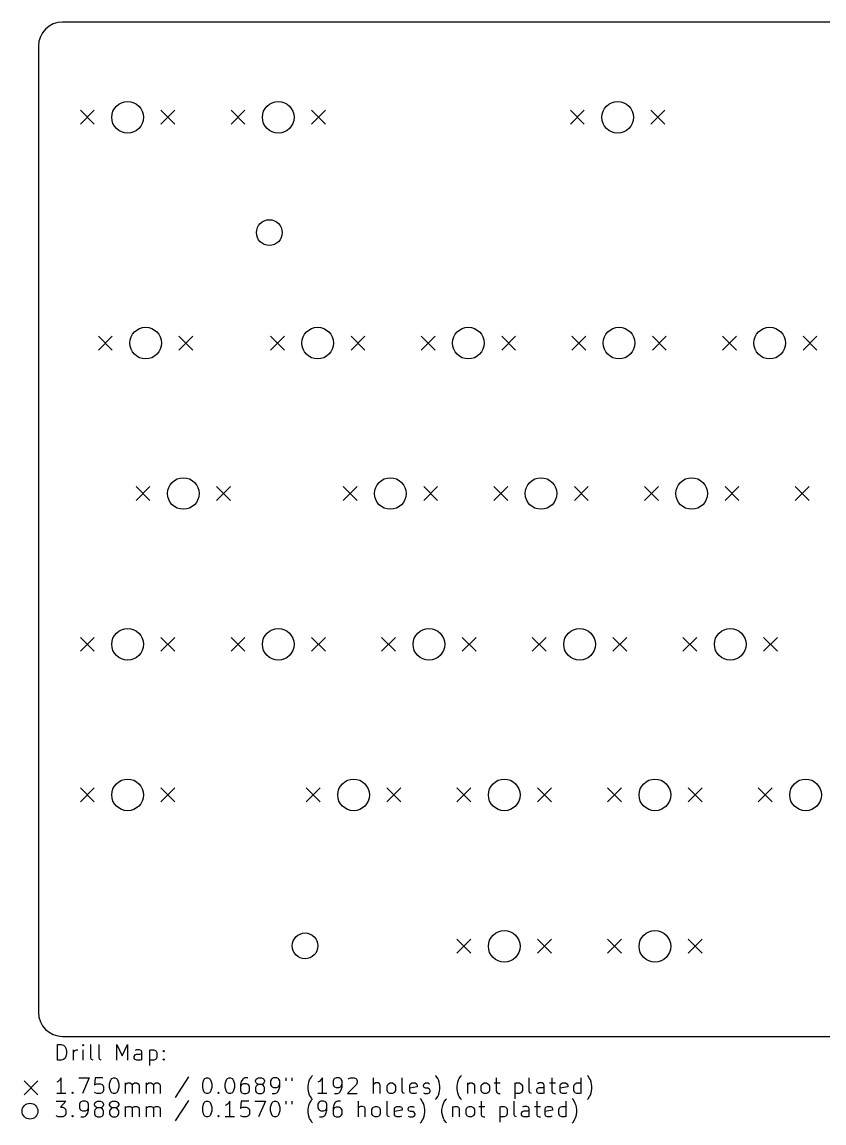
# Model space of a CAD drawing. Extents: x -0.1 to 15.9, y -5.5 to 0.
# Drawn here: x -0.08 to 3.9, y -5.47 to 0 of the extents above; entities that cross this region are included whole.
import ezdxf

# ---------------------------------------------------------------- set-up
doc = ezdxf.new("R2010")
doc.units = 0
doc.header["$MEASUREMENT"] = 0
doc.layers.add('BLACK', color=7, linetype='CONTINUOUS')

msp = doc.modelspace()

# ---------------------------------------------------------------- linework, layer by layer
at = {"layer": 'BLACK', "linetype": 'CONTINUOUS'}
for p, q in [((10.0594, -0.00126), (0.119469, -0.00126)), ((-0.000531, -0.12126), (-0.000531, -4.92055)), ((0.207283, -0.439961), (0.276181, -0.508858)), ((0.276181, -0.439961), (0.207283, -0.508858)), ((0.607283, -0.439961), (0.676181, -0.508858)), ((0.676181, -0.439961), (0.607283, -0.508858)), ((0.955315, -0.439961), (1.02421, -0.508858)), ((1.02421, -0.439961), (0.955315, -0.508858)), ((1.35531, -0.439961), (1.42421, -0.508858)), ((1.42421, -0.439961), (1.35531, -0.508858)), ((2.64035, -0.439961), (2.70925, -0.508858)), ((2.70925, -0.439961), (2.64035, -0.508858)), ((3.04035, -0.439961), (3.10925, -0.508858)), ((3.10925, -0.439961), (3.04035, -0.508858)), ((0.297047, -1.56201), (0.365945, -1.63091)), ((0.365945, -1.56201), (0.297047, -1.63091)), ((0.697047, -1.56201), (0.765945, -1.63091)), ((0.765945, -1.56201), (0.697047, -1.63091)), ((1.15138, -1.56201), (1.22028, -1.63091)), ((1.22028, -1.56201), (1.15138, -1.63091)), ((1.55138, -1.56201), (1.62028, -1.63091)), ((1.62028, -1.56201), (1.55138, -1.63091)), ((1.89941, -1.56201), (1.96831, -1.63091)), ((1.96831, -1.56201), (1.89941, -1.63091)), ((2.29941, -1.56201), (2.36831, -1.63091)), ((2.36831, -1.56201), (2.29941, -1.63091)), ((2.64744, -1.56201), (2.71634, -1.63091)), ((2.71634, -1.56201), (2.64744, -1.63091)), ((3.04744, -1.56201), (3.11634, -1.63091)), ((3.11634, -1.56201), (3.04744, -1.63091)), ((3.39547, -1.56201), (3.46437, -1.63091)), ((3.46437, -1.56201), (3.39547, -1.63091)), ((3.79547, -1.56201), (3.86437, -1.63091)), ((3.86437, -1.56201), (3.79547, -1.63091)), ((0.483858, -2.30906), (0.552756, -2.37795)), ((0.552756, -2.30906), (0.483858, -2.37795)), ((0.883858, -2.30906), (0.952756, -2.37795)), ((0.952756, -2.30906), (0.883858, -2.37795)), ((1.5124, -2.30906), (1.5813, -2.37795)), ((1.5813, -2.30906), (1.5124, -2.37795)), ((1.9124, -2.30906), (1.9813, -2.37795)), ((1.9813, -2.30906), (1.9124, -2.37795)), ((2.26043, -2.30906), (2.32933, -2.37795)), ((2.32933, -2.30906), (2.26043, -2.37795)), ((2.66043, -2.30906), (2.72933, -2.37795)), ((2.72933, -2.30906), (2.66043, -2.37795)), ((3.00846, -2.30906), (3.07736, -2.37795)), ((3.07736, -2.30906), (3.00846, -2.37795)), ((3.40846, -2.30906), (3.47736, -2.37795)), ((3.47736, -2.30906), (3.40846, -2.37795)), ((3.7565, -2.30906), (3.82539, -2.37795)), ((3.82539, -2.30906), (3.7565, -2.37795)), ((0.207283, -3.05807), (0.276181, -3.12697)), ((0.276181, -3.05807), (0.207283, -3.12697)), ((0.607283, -3.05807), (0.676181, -3.12697)), ((0.676181, -3.05807), (0.607283, -3.12697)), ((0.955315, -3.05807), (1.02421, -3.12697)), ((1.02421, -3.05807), (0.955315, -3.12697)), ((1.35531, -3.05807), (1.42421, -3.12697)), ((1.42421, -3.05807), (1.35531, -3.12697)), ((1.70335, -3.05807), (1.77224, -3.12697)), ((1.77224, -3.05807), (1.70335, -3.12697)), ((2.10335, -3.05807), (2.17224, -3.12697)), ((2.17224, -3.05807), (2.10335, -3.12697)), ((2.45138, -3.05807), (2.52028, -3.12697)), ((2.52028, -3.05807), (2.45138, -3.12697)), ((2.85138, -3.05807), (2.92028, -3.12697)), ((2.92028, -3.05807), (2.85138, -3.12697)), ((3.19941, -3.05807), (3.26831, -3.12697)), ((3.26831, -3.05807), (3.19941, -3.12697)), ((3.59941, -3.05807), (3.66831, -3.12697)), ((3.66831, -3.05807), (3.59941, -3.12697)), ((0.207283, -3.8061), (0.276181, -3.875)), ((0.276181, -3.8061), (0.207283, -3.875)), ((0.607283, -3.8061), (0.676181, -3.875)), ((0.676181, -3.8061), (0.607283, -3.875)), ((1.32933, -3.8061), (1.39823, -3.875)), ((1.39823, -3.8061), (1.32933, -3.875)), ((1.72933, -3.8061), (1.79823, -3.875)), ((1.79823, -3.8061), (1.72933, -3.875)), ((2.07736, -3.8061), (2.14626, -3.875)), ((2.14626, -3.8061), (2.07736, -3.875)), ((2.47736, -3.8061), (2.54626, -3.875)), ((2.54626, -3.8061), (2.47736, -3.875)), ((2.82539, -3.8061), (2.89429, -3.875)), ((2.89429, -3.8061), (2.82539, -3.875)), ((3.22539, -3.8061), (3.29429, -3.875)), ((3.29429, -3.8061), (3.22539, -3.875)), ((3.57343, -3.8061), (3.64232, -3.875)), ((3.64232, -3.8061), (3.57343, -3.875)), ((2.07736, -4.55807), (2.14626, -4.62697)), ((2.14626, -4.55807), (2.07736, -4.62697)), ((2.47736, -4.55807), (2.54626, -4.62697)), ((2.54626, -4.55807), (2.47736, -4.62697)), ((2.82539, -4.55807), (2.89429, -4.62697)), ((2.89429, -4.55807), (2.82539, -4.62697)), ((3.22539, -4.55807), (3.29429, -4.62697)), ((3.29429, -4.55807), (3.22539, -4.62697)), ((0.094004, -5.15905), (0.094004, -5.08031)), ((0.094004, -5.08031), (0.112751, -5.08031)), ((0.112751, -5.08031), (0.124, -5.08406)), ((0.119469, -5.04055), (15.8242, -5.04055)), ((0.124, -5.08406), (0.131499, -5.09155)), ((0.221488, -5.08031), (0.217738, -5.08406)), ((0.217738, -5.08406), (0.221488, -5.0878)), ((0.225237, -5.08406), (0.221488, -5.08031)), ((0.221488, -5.08031), (0.221488, -5.0878)), ((0.221488, -5.0878), (0.225237, -5.08406)), ((0.258983, -5.1478), (0.258983, -5.08031)), ((0.300228, -5.1478), (0.300228, -5.08031)), ((0.388717, -5.15905), (0.388717, -5.08031)), ((0.388717, -5.08031), (0.414963, -5.13655)), ((0.414963, -5.13655), (0.44121, -5.08031)), ((0.44121, -5.08031), (0.44121, -5.15905)), ((0.131499, -5.09155), (0.135248, -5.09905)), ((0.135248, -5.1403), (0.131499, -5.1478)), ((0.135248, -5.09905), (0.138998, -5.11405)), ((0.138998, -5.1253), (0.135248, -5.1403)), ((0.138998, -5.11405), (0.138998, -5.1253)), ((0.172744, -5.15905), (0.172744, -5.10655)), ((0.172744, -5.12155), (0.176493, -5.11405)), ((0.176493, -5.11405), (0.180243, -5.1103)), ((0.180243, -5.1103), (0.187742, -5.10655)), ((0.187742, -5.10655), (0.195241, -5.10655)), ((0.221488, -5.15905), (0.221488, -5.10655)), ((0.474956, -5.1403), (0.478705, -5.1328)), ((0.474956, -5.1478), (0.474956, -5.1403)), ((0.486204, -5.10655), (0.478705, -5.1103)), ((0.478705, -5.1328), (0.486204, -5.12905)), ((0.501203, -5.10655), (0.486204, -5.10655)), ((0.486204, -5.12905), (0.504952, -5.12905)), ((0.508702, -5.1103), (0.501203, -5.10655)), ((0.504952, -5.12905), (0.512451, -5.1253)), ((0.512451, -5.1178), (0.508702, -5.1103)), ((0.512451, -5.15905), (0.512451, -5.1178)), ((0.549947, -5.10655), (0.549947, -5.18529)), ((0.549947, -5.1103), (0.557446, -5.10655)), ((0.557446, -5.10655), (0.572444, -5.10655)), ((0.572444, -5.10655), (0.579943, -5.1103)), ((0.579943, -5.1103), (0.583692, -5.11405)), ((0.583692, -5.11405), (0.587442, -5.12155)), ((0.587442, -5.12155), (0.587442, -5.14405)), ((0.617438, -5.11405), (0.621188, -5.1103)), ((0.621188, -5.1178), (0.617438, -5.11405)), ((0.621188, -5.1103), (0.624937, -5.11405)), ((0.621188, -5.1103), (0.621188, -5.1178)), ((0.624937, -5.11405), (0.621188, -5.1178)), ((0.112751, -5.15905), (0.094004, -5.15905)), ((0.124, -5.1553), (0.112751, -5.15905)), ((0.131499, -5.1478), (0.124, -5.1553)), ((0.262732, -5.1553), (0.258983, -5.1478)), ((0.270231, -5.15905), (0.262732, -5.1553)), ((0.303977, -5.1553), (0.300228, -5.1478)), ((0.311476, -5.15905), (0.303977, -5.1553)), ((0.478705, -5.1553), (0.474956, -5.1478)), ((0.486204, -5.15905), (0.478705, -5.1553)), ((0.504952, -5.15905), (0.486204, -5.15905)), ((0.512451, -5.1553), (0.504952, -5.15905)), ((0.557446, -5.15905), (0.549947, -5.1553)), ((0.572444, -5.15905), (0.557446, -5.15905)), ((0.579943, -5.1553), (0.572444, -5.15905)), ((0.583692, -5.15155), (0.579943, -5.1553)), ((0.587442, -5.14405), (0.583692, -5.15155)), ((0.617438, -5.1553), (0.621188, -5.15155)), ((0.621188, -5.15905), (0.617438, -5.1553)), ((0.621188, -5.15155), (0.624937, -5.1553)), ((0.621188, -5.15155), (0.621188, -5.15905)), ((0.624937, -5.1553), (0.621188, -5.15905)), ((0.112751, -5.24566), (0.105252, -5.25691)), ((0.112751, -5.3244), (0.112751, -5.24566)), ((0.19899, -5.24566), (0.251484, -5.24566)), ((0.251484, -5.24566), (0.217738, -5.3244)), ((0.28148, -5.24566), (0.277731, -5.28316)), ((0.318975, -5.24566), (0.28148, -5.24566)), ((0.36022, -5.25316), (0.36397, -5.24941)), ((0.36397, -5.24941), (0.371469, -5.24566)), ((0.371469, -5.24566), (0.378968, -5.24566)), ((0.378968, -5.24566), (0.386467, -5.24941)), ((0.386467, -5.24941), (0.390217, -5.25316)), ((0.744922, -5.24191), (0.677431, -5.34315)), ((0.822163, -5.25316), (0.825912, -5.24941)), ((0.825912, -5.24941), (0.833411, -5.24566)), ((0.833411, -5.24566), (0.84091, -5.24566)), ((0.84091, -5.24566), (0.848409, -5.24941)), ((0.848409, -5.24941), (0.852159, -5.25316)), ((0.934649, -5.25316), (0.938398, -5.24941)), ((0.938398, -5.24941), (0.945897, -5.24566)), ((0.945897, -5.24566), (0.953396, -5.24566)), ((0.953396, -5.24566), (0.960895, -5.24941)), ((0.960895, -5.24941), (0.964645, -5.25316)), ((1.01714, -5.24941), (1.01339, -5.25316)), ((1.02464, -5.24566), (1.01714, -5.24941)), ((1.03964, -5.24566), (1.02464, -5.24566)), ((1.08088, -5.25316), (1.08463, -5.24941)), ((1.08463, -5.24941), (1.09213, -5.24566)), ((1.09213, -5.24566), (1.10713, -5.24566)), ((1.10713, -5.24566), (1.11463, -5.24941)), ((1.11463, -5.24941), (1.11838, -5.25316)), ((1.15962, -5.24941), (1.15587, -5.25316)), ((1.16712, -5.24566), (1.15962, -5.24941)), ((1.18212, -5.24566), (1.16712, -5.24566)), ((1.18962, -5.24941), (1.18212, -5.24566)), ((1.19337, -5.25316), (1.18962, -5.24941)), ((1.22711, -5.24566), (1.22711, -5.26066)), ((1.25711, -5.24566), (1.25711, -5.26066)), ((1.3456, -5.25691), (1.34935, -5.24941)), ((1.34935, -5.24941), (1.35685, -5.23816)), ((1.35685, -5.23816), (1.3606, -5.23441)), ((1.40934, -5.24566), (1.40184, -5.25691)), ((1.40934, -5.3244), (1.40934, -5.24566)), ((1.46933, -5.24941), (1.46558, -5.25316)), ((1.47683, -5.24566), (1.46933, -5.24941)), ((1.49183, -5.24566), (1.47683, -5.24566)), ((1.49933, -5.24941), (1.49183, -5.24566)), ((1.50308, -5.25316), (1.49933, -5.24941)), ((1.53682, -5.25316), (1.54057, -5.24941)), ((1.54057, -5.24941), (1.54807, -5.24566)), ((1.54807, -5.24566), (1.56682, -5.24566)), ((1.56682, -5.24566), (1.57432, -5.24941)), ((1.57432, -5.24941), (1.57807, -5.25316)), ((1.66281, -5.3244), (1.66281, -5.24566)), ((1.80529, -5.31315), (1.80529, -5.24566)), ((1.97402, -5.23816), (1.97027, -5.23441)), ((1.98152, -5.24941), (1.97402, -5.23816)), ((1.98527, -5.25691), (1.98152, -5.24941)), ((2.085, -5.25691), (2.08875, -5.24941)), ((2.08875, -5.24941), (2.09625, -5.23816)), ((2.09625, -5.23816), (2.1, -5.23441)), ((2.27248, -5.24566), (2.27248, -5.31315)), ((2.43596, -5.31315), (2.43596, -5.24566)), ((2.54845, -5.24566), (2.54845, -5.31315)), ((2.69468, -5.3244), (2.69468, -5.24566)), ((2.72842, -5.23816), (2.72467, -5.23441)), ((2.73592, -5.24941), (2.72842, -5.23816)), ((2.73967, -5.25691), (2.73592, -5.24941)), ((-0.072382, -5.26102), (-0.003484, -5.32992)), ((-0.003484, -5.26102), (-0.072382, -5.32992)), ((0.097753, -5.26441), (0.090254, -5.26816)), ((0.105252, -5.25691), (0.097753, -5.26441)), ((0.277731, -5.28316), (0.28148, -5.27941)), ((0.28148, -5.27941), (0.288979, -5.27566)), ((0.288979, -5.27566), (0.307727, -5.27566)), ((0.307727, -5.27566), (0.315226, -5.27941)), ((0.315226, -5.27941), (0.318975, -5.28316)), ((0.318975, -5.28316), (0.322725, -5.29065)), ((0.322725, -5.29065), (0.322725, -5.3094)), ((0.352721, -5.27566), (0.356471, -5.26066)), ((0.352721, -5.2944), (0.352721, -5.27566)), ((0.356471, -5.3094), (0.352721, -5.2944)), ((0.356471, -5.26066), (0.36022, -5.25316)), ((0.390217, -5.25316), (0.393966, -5.26066)), ((0.393966, -5.26066), (0.397716, -5.27566)), ((0.397716, -5.2944), (0.393966, -5.3094)), ((0.397716, -5.27566), (0.397716, -5.2944)), ((0.431461, -5.3244), (0.431461, -5.27191)), ((0.431461, -5.27941), (0.435211, -5.27566)), ((0.435211, -5.27566), (0.44271, -5.27191)), ((0.44271, -5.27191), (0.453959, -5.27191)), ((0.453959, -5.27191), (0.461458, -5.27566)), ((0.461458, -5.27566), (0.465207, -5.28316)), ((0.465207, -5.28316), (0.468957, -5.27566)), ((0.465207, -5.28316), (0.465207, -5.3244)), ((0.468957, -5.27566), (0.476456, -5.27191)), ((0.476456, -5.27191), (0.487704, -5.27191)), ((0.487704, -5.27191), (0.495203, -5.27566)), ((0.495203, -5.27566), (0.498953, -5.28316)), ((0.498953, -5.28316), (0.498953, -5.3244)), ((0.536448, -5.3244), (0.536448, -5.27191)), ((0.536448, -5.27941), (0.540198, -5.27566)), ((0.540198, -5.27566), (0.547697, -5.27191)), ((0.547697, -5.27191), (0.558945, -5.27191)), ((0.558945, -5.27191), (0.566445, -5.27566)), ((0.566445, -5.27566), (0.570194, -5.28316)), ((0.570194, -5.28316), (0.573944, -5.27566)), ((0.570194, -5.28316), (0.570194, -5.3244)), ((0.573944, -5.27566), (0.581443, -5.27191)), ((0.581443, -5.27191), (0.592691, -5.27191)), ((0.592691, -5.27191), (0.60019, -5.27566)), ((0.60019, -5.27566), (0.60394, -5.28316)), ((0.60394, -5.28316), (0.60394, -5.3244)), ((0.814664, -5.27566), (0.818413, -5.26066)), ((0.814664, -5.2944), (0.814664, -5.27566)), ((0.818413, -5.3094), (0.814664, -5.2944)), ((0.818413, -5.26066), (0.822163, -5.25316)), ((0.852159, -5.25316), (0.855908, -5.26066)), ((0.855908, -5.26066), (0.859658, -5.27566)), ((0.859658, -5.2944), (0.855908, -5.3094)), ((0.859658, -5.27566), (0.859658, -5.2944)), ((0.927149, -5.27566), (0.930899, -5.26066)), ((0.927149, -5.2944), (0.927149, -5.27566)), ((0.930899, -5.3094), (0.927149, -5.2944)), ((0.930899, -5.26066), (0.934649, -5.25316)), ((0.964645, -5.25316), (0.968394, -5.26066)), ((0.968394, -5.26066), (0.972144, -5.27566)), ((0.972144, -5.2944), (0.968394, -5.3094)), ((0.972144, -5.27566), (0.972144, -5.2944)), ((1.00589, -5.26441), (1.00214, -5.27941)), ((1.00214, -5.27941), (1.00214, -5.3094)), ((1.00589, -5.28316), (1.00214, -5.29065)), ((1.01339, -5.25316), (1.00589, -5.26441)), ((1.00964, -5.27941), (1.00589, -5.28316)), ((1.01714, -5.27566), (1.00964, -5.27941)), ((1.03214, -5.27566), (1.01714, -5.27566)), ((1.03964, -5.27941), (1.03214, -5.27566)), ((1.04338, -5.28316), (1.03964, -5.27941)), ((1.04713, -5.29065), (1.04338, -5.28316)), ((1.04713, -5.3094), (1.04713, -5.29065)), ((1.07713, -5.26066), (1.08088, -5.25316)), ((1.07713, -5.26441), (1.07713, -5.26066)), ((1.08088, -5.27191), (1.07713, -5.26441)), ((1.08088, -5.2869), (1.07713, -5.2944)), ((1.07713, -5.2944), (1.07713, -5.3094)), ((1.08463, -5.27566), (1.08088, -5.27191)), ((1.08463, -5.28316), (1.08088, -5.2869)), ((1.09213, -5.27941), (1.08463, -5.27566)), ((1.09213, -5.27941), (1.08463, -5.28316)), ((1.10713, -5.27941), (1.09213, -5.27941)), ((1.11463, -5.27566), (1.10713, -5.27941)), ((1.11463, -5.28316), (1.10713, -5.27941)), ((1.11838, -5.27191), (1.11463, -5.27566)), ((1.11838, -5.2869), (1.11463, -5.28316)), ((1.11838, -5.25316), (1.12213, -5.26066)), ((1.12213, -5.26441), (1.11838, -5.27191)), ((1.12213, -5.2944), (1.11838, -5.2869)), ((1.12213, -5.26066), (1.12213, -5.26441)), ((1.12213, -5.3094), (1.12213, -5.2944)), ((1.15587, -5.25316), (1.15212, -5.26066)), ((1.15212, -5.26066), (1.15212, -5.27941)), ((1.15212, -5.27941), (1.15587, -5.2869)), ((1.15587, -5.2869), (1.15962, -5.29065)), ((1.15962, -5.29065), (1.16712, -5.2944)), ((1.16712, -5.2944), (1.18212, -5.2944)), ((1.18212, -5.2944), (1.18962, -5.29065)), ((1.18962, -5.29065), (1.19337, -5.2869)), ((1.19712, -5.26066), (1.19337, -5.25316)), ((1.19337, -5.2869), (1.19712, -5.27941)), ((1.19337, -5.30565), (1.19712, -5.29065)), ((1.19712, -5.29065), (1.19712, -5.26066)), ((1.3381, -5.2869), (1.34185, -5.26816)), ((1.3381, -5.3019), (1.3381, -5.2869)), ((1.34185, -5.32065), (1.3381, -5.3019)), ((1.34185, -5.26816), (1.3456, -5.25691)), ((1.39434, -5.26441), (1.38684, -5.26816)), ((1.40184, -5.25691), (1.39434, -5.26441)), ((1.46558, -5.25316), (1.46183, -5.26066)), ((1.46183, -5.26066), (1.46183, -5.27941)), ((1.46183, -5.27941), (1.46558, -5.2869)), ((1.46558, -5.2869), (1.46933, -5.29065)), ((1.46933, -5.29065), (1.47683, -5.2944)), ((1.47683, -5.2944), (1.49183, -5.2944)), ((1.49183, -5.2944), (1.49933, -5.29065)), ((1.49933, -5.29065), (1.50308, -5.2869)), ((1.50683, -5.26066), (1.50308, -5.25316)), ((1.50308, -5.2869), (1.50683, -5.27941)), ((1.50308, -5.30565), (1.50683, -5.29065)), ((1.50683, -5.29065), (1.50683, -5.26066)), ((1.57807, -5.27941), (1.53307, -5.3244)), ((1.57807, -5.25316), (1.58182, -5.26066)), ((1.58182, -5.26816), (1.57807, -5.27941)), ((1.58182, -5.26066), (1.58182, -5.26816)), ((1.66656, -5.27566), (1.66281, -5.27941)), ((1.67406, -5.27191), (1.66656, -5.27566)), ((1.6853, -5.27191), (1.67406, -5.27191)), ((1.6928, -5.27566), (1.6853, -5.27191)), ((1.69655, -5.28316), (1.6928, -5.27566)), ((1.69655, -5.3244), (1.69655, -5.28316)), ((1.7303, -5.2869), (1.73405, -5.27941)), ((1.7303, -5.3094), (1.7303, -5.2869)), ((1.73405, -5.27941), (1.7378, -5.27566)), ((1.7378, -5.27566), (1.7453, -5.27191)), ((1.7453, -5.27191), (1.75655, -5.27191)), ((1.75655, -5.27191), (1.76404, -5.27566)), ((1.76404, -5.27566), (1.76779, -5.27941)), ((1.76779, -5.27941), (1.77154, -5.2869)), ((1.77154, -5.2869), (1.77154, -5.3094)), ((1.84279, -5.28316), (1.84653, -5.27566)), ((1.84279, -5.31315), (1.84279, -5.28316)), ((1.88028, -5.29065), (1.84279, -5.29815)), ((1.84653, -5.27566), (1.85403, -5.27191)), ((1.85403, -5.27191), (1.86903, -5.27191)), ((1.86903, -5.27191), (1.87653, -5.27566)), ((1.87653, -5.27566), (1.88028, -5.28316)), ((1.88028, -5.28316), (1.88028, -5.29065)), ((1.91028, -5.28316), (1.91403, -5.27566)), ((1.91028, -5.2869), (1.91028, -5.28316)), ((1.91403, -5.2944), (1.91028, -5.2869)), ((1.91403, -5.27566), (1.92153, -5.27191)), ((1.92153, -5.29815), (1.91403, -5.2944)), ((1.92153, -5.27191), (1.93277, -5.27191)), ((1.93277, -5.29815), (1.92153, -5.29815)), ((1.93277, -5.27191), (1.94027, -5.27566)), ((1.94027, -5.3019), (1.93277, -5.29815)), ((1.94402, -5.3094), (1.94027, -5.3019)), ((1.98902, -5.26816), (1.98527, -5.25691)), ((1.99277, -5.2869), (1.98902, -5.26816)), ((1.98902, -5.32065), (1.99277, -5.3019)), ((1.99277, -5.3019), (1.99277, -5.2869)), ((2.07751, -5.2869), (2.08126, -5.26816)), ((2.07751, -5.3019), (2.07751, -5.2869)), ((2.08126, -5.32065), (2.07751, -5.3019)), ((2.08126, -5.26816), (2.085, -5.25691)), ((2.13, -5.27191), (2.13, -5.3244)), ((2.13, -5.27941), (2.13375, -5.27566)), ((2.13375, -5.27566), (2.14125, -5.27191)), ((2.14125, -5.27191), (2.1525, -5.27191)), ((2.1525, -5.27191), (2.16, -5.27566)), ((2.16, -5.27566), (2.16374, -5.28316)), ((2.16374, -5.28316), (2.16374, -5.3244)), ((2.19749, -5.2869), (2.20124, -5.27941)), ((2.19749, -5.3094), (2.19749, -5.2869)), ((2.20124, -5.27941), (2.20499, -5.27566)), ((2.20499, -5.27566), (2.21249, -5.27191)), ((2.21249, -5.27191), (2.22374, -5.27191)), ((2.22374, -5.27191), (2.23124, -5.27566)), ((2.23124, -5.27566), (2.23499, -5.27941)), ((2.23499, -5.27941), (2.23874, -5.2869)), ((2.23874, -5.2869), (2.23874, -5.3094)), ((2.26123, -5.27191), (2.29123, -5.27191)), ((2.36472, -5.27191), (2.36472, -5.35065)), ((2.36472, -5.27566), (2.37222, -5.27191)), ((2.37222, -5.27191), (2.38722, -5.27191)), ((2.38722, -5.27191), (2.39472, -5.27566)), ((2.39472, -5.27566), (2.39847, -5.27941)), ((2.39847, -5.27941), (2.40222, -5.2869)), ((2.40222, -5.2869), (2.40222, -5.3094)), ((2.47346, -5.30565), (2.47721, -5.29815)), ((2.4847, -5.27191), (2.47721, -5.27566)), ((2.47721, -5.29815), (2.4847, -5.2944)), ((2.4997, -5.27191), (2.4847, -5.27191)), ((2.4847, -5.2944), (2.50345, -5.2944)), ((2.5072, -5.27566), (2.4997, -5.27191)), ((2.50345, -5.2944), (2.51095, -5.29065)), ((2.51095, -5.28316), (2.5072, -5.27566)), ((2.51095, -5.3244), (2.51095, -5.28316)), ((2.5372, -5.27191), (2.56719, -5.27191)), ((2.58969, -5.28316), (2.59344, -5.27566)), ((2.58969, -5.31315), (2.58969, -5.28316)), ((2.62719, -5.29065), (2.58969, -5.29815)), ((2.59344, -5.27566), (2.60094, -5.27191)), ((2.60094, -5.27191), (2.61594, -5.27191)), ((2.61594, -5.27191), (2.62344, -5.27566)), ((2.62344, -5.27566), (2.62719, -5.28316)), ((2.62719, -5.28316), (2.62719, -5.29065)), ((2.65718, -5.2869), (2.66093, -5.27941)), ((2.65718, -5.3094), (2.65718, -5.2869)), ((2.66093, -5.27941), (2.66468, -5.27566)), ((2.66468, -5.27566), (2.67218, -5.27191)), ((2.67218, -5.27191), (2.68718, -5.27191)), ((2.68718, -5.27191), (2.69468, -5.27566)), ((2.74342, -5.26816), (2.73967, -5.25691)), ((2.74717, -5.2869), (2.74342, -5.26816)), ((2.74342, -5.32065), (2.74717, -5.3019)), ((2.74717, -5.3019), (2.74717, -5.2869)), ((0.135248, -5.3244), (0.090254, -5.3244)), ((0.165245, -5.32065), (0.168994, -5.3169)), ((0.168994, -5.3244), (0.165245, -5.32065)), ((0.168994, -5.3169), (0.172744, -5.32065)), ((0.168994, -5.3169), (0.168994, -5.3244)), ((0.172744, -5.32065), (0.168994, -5.3244)), ((0.28148, -5.32065), (0.277731, -5.3169)), ((0.288979, -5.3244), (0.28148, -5.32065)), ((0.307727, -5.3244), (0.288979, -5.3244)), ((0.315226, -5.32065), (0.307727, -5.3244)), ((0.318975, -5.3169), (0.315226, -5.32065)), ((0.322725, -5.3094), (0.318975, -5.3169)), ((0.36022, -5.3169), (0.356471, -5.3094)), ((0.36397, -5.32065), (0.36022, -5.3169)), ((0.371469, -5.3244), (0.36397, -5.32065)), ((0.378968, -5.3244), (0.371469, -5.3244)), ((0.386467, -5.32065), (0.378968, -5.3244)), ((0.390217, -5.3169), (0.386467, -5.32065)), ((0.393966, -5.3094), (0.390217, -5.3169)), ((0.744922, -5.35805), (0.677431, -5.45929)), ((0.822163, -5.3169), (0.818413, -5.3094)), ((0.825912, -5.32065), (0.822163, -5.3169)), ((0.833411, -5.3244), (0.825912, -5.32065)), ((0.84091, -5.3244), (0.833411, -5.3244)), ((0.848409, -5.32065), (0.84091, -5.3244)), ((0.852159, -5.3169), (0.848409, -5.32065)), ((0.855908, -5.3094), (0.852159, -5.3169)), ((0.889654, -5.32065), (0.893404, -5.3169)), ((0.893404, -5.3244), (0.889654, -5.32065)), ((0.893404, -5.3169), (0.897153, -5.32065)), ((0.893404, -5.3169), (0.893404, -5.3244)), ((0.897153, -5.32065), (0.893404, -5.3244)), ((0.934649, -5.3169), (0.930899, -5.3094)), ((0.938398, -5.32065), (0.934649, -5.3169)), ((0.945897, -5.3244), (0.938398, -5.32065)), ((0.953396, -5.3244), (0.945897, -5.3244)), ((0.960895, -5.32065), (0.953396, -5.3244)), ((0.964645, -5.3169), (0.960895, -5.32065)), ((0.968394, -5.3094), (0.964645, -5.3169)), ((1.00214, -5.3094), (1.00589, -5.3169)), ((1.00589, -5.3169), (1.00964, -5.32065)), ((1.00964, -5.32065), (1.01714, -5.3244)), ((1.01714, -5.3244), (1.03214, -5.3244)), ((1.03214, -5.3244), (1.03964, -5.32065)), ((1.03964, -5.32065), (1.04338, -5.3169)), ((1.04338, -5.3169), (1.04713, -5.3094)), ((1.07713, -5.3094), (1.08088, -5.3169)), ((1.08088, -5.3169), (1.08463, -5.32065)), ((1.08463, -5.32065), (1.09213, -5.3244)), ((1.09213, -5.3244), (1.10713, -5.3244)), ((1.10713, -5.3244), (1.11463, -5.32065)), ((1.11463, -5.32065), (1.11838, -5.3169)), ((1.11838, -5.3169), (1.12213, -5.3094)), ((1.15962, -5.3244), (1.17462, -5.3244)), ((1.17462, -5.3244), (1.18212, -5.32065)), ((1.18212, -5.32065), (1.18587, -5.3169)), ((1.18587, -5.3169), (1.19337, -5.30565)), ((1.3456, -5.3319), (1.34185, -5.32065)), ((1.34935, -5.3394), (1.3456, -5.3319)), ((1.35685, -5.35065), (1.34935, -5.3394)), ((1.34935, -5.36555), (1.35685, -5.3543)), ((1.35685, -5.3543), (1.3606, -5.35055)), ((1.3606, -5.3544), (1.35685, -5.35065)), ((1.43184, -5.3244), (1.38684, -5.3244)), ((1.46933, -5.3244), (1.48433, -5.3244)), ((1.48433, -5.3244), (1.49183, -5.32065)), ((1.49183, -5.32065), (1.49558, -5.3169)), ((1.49558, -5.3169), (1.50308, -5.30565)), ((1.53307, -5.3244), (1.58182, -5.3244)), ((1.73405, -5.3169), (1.7303, -5.3094)), ((1.7378, -5.32065), (1.73405, -5.3169)), ((1.7453, -5.3244), (1.7378, -5.32065)), ((1.75655, -5.3244), (1.7453, -5.3244)), ((1.76404, -5.32065), (1.75655, -5.3244)), ((1.76779, -5.3169), (1.76404, -5.32065)), ((1.77154, -5.3094), (1.76779, -5.3169)), ((1.80904, -5.32065), (1.80529, -5.31315)), ((1.81654, -5.3244), (1.80904, -5.32065)), ((1.84653, -5.32065), (1.84279, -5.31315)), ((1.85403, -5.3244), (1.84653, -5.32065)), ((1.86903, -5.3244), (1.85403, -5.3244)), ((1.87653, -5.32065), (1.86903, -5.3244)), ((1.89903, -5.3543), (1.89528, -5.35055)), ((1.90653, -5.36555), (1.89903, -5.3543)), ((1.91028, -5.32065), (1.91778, -5.3244)), ((1.91778, -5.3244), (1.93277, -5.3244)), ((1.93277, -5.3244), (1.94027, -5.32065)), ((1.94027, -5.32065), (1.94402, -5.31315)), ((1.94402, -5.31315), (1.94402, -5.3094)), ((1.97027, -5.3544), (1.97402, -5.35065)), ((1.97402, -5.35065), (1.98152, -5.3394)), ((1.98152, -5.3394), (1.98527, -5.3319)), ((1.98527, -5.3319), (1.98902, -5.32065)), ((2.01376, -5.36555), (2.02126, -5.3543)), ((2.02126, -5.3543), (2.02501, -5.35055)), ((2.085, -5.3319), (2.08126, -5.32065)), ((2.08875, -5.3394), (2.085, -5.3319)), ((2.09625, -5.35065), (2.08875, -5.3394)), ((2.1, -5.3544), (2.09625, -5.35065)), ((2.20124, -5.3169), (2.19749, -5.3094)), ((2.20499, -5.32065), (2.20124, -5.3169)), ((2.21249, -5.3244), (2.20499, -5.32065)), ((2.22374, -5.3244), (2.21249, -5.3244)), ((2.23124, -5.32065), (2.22374, -5.3244)), ((2.23499, -5.3169), (2.23124, -5.32065)), ((2.23874, -5.3094), (2.23499, -5.3169)), ((2.27248, -5.31315), (2.27623, -5.32065)), ((2.27623, -5.32065), (2.28373, -5.3244)), ((2.28373, -5.3244), (2.29123, -5.3244)), ((2.37222, -5.3244), (2.36472, -5.32065)), ((2.38722, -5.3244), (2.37222, -5.3244)), ((2.39472, -5.32065), (2.38722, -5.3244)), ((2.39847, -5.3169), (2.39472, -5.32065)), ((2.40222, -5.3094), (2.39847, -5.3169)), ((2.43971, -5.32065), (2.43596, -5.31315)), ((2.44721, -5.3244), (2.43971, -5.32065)), ((2.47346, -5.31315), (2.47346, -5.30565)), ((2.47721, -5.32065), (2.47346, -5.31315)), ((2.4847, -5.3244), (2.47721, -5.32065)), ((2.50345, -5.3244), (2.4847, -5.3244)), ((2.51095, -5.32065), (2.50345, -5.3244)), ((2.54845, -5.31315), (2.5522, -5.32065)), ((2.5522, -5.32065), (2.5597, -5.3244)), ((2.5597, -5.3244), (2.56719, -5.3244)), ((2.59344, -5.32065), (2.58969, -5.31315)), ((2.60094, -5.3244), (2.59344, -5.32065)), ((2.61594, -5.3244), (2.60094, -5.3244)), ((2.62344, -5.32065), (2.61594, -5.3244)), ((2.65343, -5.3543), (2.64968, -5.35055)), ((2.66093, -5.36555), (2.65343, -5.3543)), ((2.66093, -5.3169), (2.65718, -5.3094)), ((2.66468, -5.32065), (2.66093, -5.3169)), ((2.67218, -5.3244), (2.66468, -5.32065)), ((2.68718, -5.3244), (2.67218, -5.3244)), ((2.69468, -5.32065), (2.68718, -5.3244)), ((2.72467, -5.3544), (2.72842, -5.35065)), ((2.72842, -5.35065), (2.73592, -5.3394)), ((2.73592, -5.3394), (2.73967, -5.3319)), ((2.73967, -5.3319), (2.74342, -5.32065)), ((0.086504, -5.3618), (0.135248, -5.3618)), ((0.135248, -5.3618), (0.109002, -5.3918)), ((0.109002, -5.3918), (0.12025, -5.3918)), ((0.12025, -5.3918), (0.127749, -5.39555)), ((0.127749, -5.39555), (0.131499, -5.3993)), ((0.131499, -5.3993), (0.135248, -5.4068)), ((0.135248, -5.4068), (0.135248, -5.42554)), ((0.206489, -5.3693), (0.20274, -5.3768)), ((0.20274, -5.3768), (0.20274, -5.39555)), ((0.20274, -5.39555), (0.206489, -5.40305)), ((0.210239, -5.36555), (0.206489, -5.3693)), ((0.206489, -5.40305), (0.210239, -5.4068)), ((0.217738, -5.3618), (0.210239, -5.36555)), ((0.210239, -5.4068), (0.217738, -5.41055)), ((0.232736, -5.3618), (0.217738, -5.3618)), ((0.217738, -5.41055), (0.232736, -5.41055)), ((0.240235, -5.36555), (0.232736, -5.3618)), ((0.232736, -5.41055), (0.240235, -5.4068)), ((0.243985, -5.3693), (0.240235, -5.36555)), ((0.240235, -5.4068), (0.243985, -5.40305)), ((0.247734, -5.3768), (0.243985, -5.3693)), ((0.243985, -5.40305), (0.247734, -5.39555)), ((0.243985, -5.42179), (0.247734, -5.4068)), ((0.247734, -5.4068), (0.247734, -5.3768)), ((0.277731, -5.3768), (0.28148, -5.3693)), ((0.277731, -5.38055), (0.277731, -5.3768)), ((0.28148, -5.38805), (0.277731, -5.38055)), ((0.28148, -5.40305), (0.277731, -5.41055)), ((0.277731, -5.41055), (0.277731, -5.42554)), ((0.28148, -5.3693), (0.28523, -5.36555)), ((0.28523, -5.3918), (0.28148, -5.38805)), ((0.28523, -5.3993), (0.28148, -5.40305)), ((0.28523, -5.36555), (0.292729, -5.3618)), ((0.292729, -5.39555), (0.28523, -5.3918)), ((0.292729, -5.39555), (0.28523, -5.3993)), ((0.292729, -5.3618), (0.307727, -5.3618)), ((0.307727, -5.39555), (0.292729, -5.39555)), ((0.307727, -5.3618), (0.315226, -5.36555)), ((0.315226, -5.3918), (0.307727, -5.39555)), ((0.315226, -5.3993), (0.307727, -5.39555)), ((0.315226, -5.36555), (0.318975, -5.3693)), ((0.318975, -5.38805), (0.315226, -5.3918)), ((0.318975, -5.40305), (0.315226, -5.3993)), ((0.318975, -5.3693), (0.322725, -5.3768)), ((0.322725, -5.38055), (0.318975, -5.38805)), ((0.322725, -5.41055), (0.318975, -5.40305)), ((0.322725, -5.3768), (0.322725, -5.38055)), ((0.322725, -5.42554), (0.322725, -5.41055)), ((0.352721, -5.3768), (0.356471, -5.3693)), ((0.352721, -5.38055), (0.352721, -5.3768)), ((0.356471, -5.38805), (0.352721, -5.38055)), ((0.356471, -5.40305), (0.352721, -5.41055)), ((0.352721, -5.41055), (0.352721, -5.42554)), ((0.356471, -5.3693), (0.36022, -5.36555)), ((0.36022, -5.3918), (0.356471, -5.38805)), ((0.36022, -5.3993), (0.356471, -5.40305)), ((0.36022, -5.36555), (0.367719, -5.3618)), ((0.367719, -5.39555), (0.36022, -5.3918)), ((0.367719, -5.39555), (0.36022, -5.3993)), ((0.367719, -5.3618), (0.382717, -5.3618)), ((0.382717, -5.39555), (0.367719, -5.39555)), ((0.382717, -5.3618), (0.390217, -5.36555)), ((0.390217, -5.3918), (0.382717, -5.39555)), ((0.390217, -5.3993), (0.382717, -5.39555)), ((0.390217, -5.36555), (0.393966, -5.3693)), ((0.393966, -5.38805), (0.390217, -5.3918)), ((0.393966, -5.40305), (0.390217, -5.3993)), ((0.393966, -5.3693), (0.397716, -5.3768)), ((0.397716, -5.38055), (0.393966, -5.38805)), ((0.397716, -5.41055), (0.393966, -5.40305)), ((0.397716, -5.3768), (0.397716, -5.38055)), ((0.397716, -5.42554), (0.397716, -5.41055)), ((0.431461, -5.44054), (0.431461, -5.38805)), ((0.431461, -5.39555), (0.435211, -5.3918)), ((0.435211, -5.3918), (0.44271, -5.38805)), ((0.44271, -5.38805), (0.453959, -5.38805)), ((0.453959, -5.38805), (0.461458, -5.3918)), ((0.461458, -5.3918), (0.465207, -5.3993)), ((0.465207, -5.3993), (0.468957, -5.3918)), ((0.465207, -5.3993), (0.465207, -5.44054)), ((0.468957, -5.3918), (0.476456, -5.38805)), ((0.476456, -5.38805), (0.487704, -5.38805)), ((0.487704, -5.38805), (0.495203, -5.3918)), ((0.495203, -5.3918), (0.498953, -5.3993)), ((0.498953, -5.3993), (0.498953, -5.44054)), ((0.536448, -5.44054), (0.536448, -5.38805)), ((0.536448, -5.39555), (0.540198, -5.3918)), ((0.540198, -5.3918), (0.547697, -5.38805)), ((0.547697, -5.38805), (0.558945, -5.38805)), ((0.558945, -5.38805), (0.566445, -5.3918)), ((0.566445, -5.3918), (0.570194, -5.3993)), ((0.570194, -5.3993), (0.573944, -5.3918)), ((0.570194, -5.3993), (0.570194, -5.44054)), ((0.573944, -5.3918), (0.581443, -5.38805)), ((0.581443, -5.38805), (0.592691, -5.38805)), ((0.592691, -5.38805), (0.60019, -5.3918)), ((0.60019, -5.3918), (0.60394, -5.3993)), ((0.60394, -5.3993), (0.60394, -5.44054)), ((0.814664, -5.3918), (0.818413, -5.3768)), ((0.814664, -5.41055), (0.814664, -5.3918)), ((0.818413, -5.42554), (0.814664, -5.41055)), ((0.818413, -5.3768), (0.822163, -5.3693)), ((0.822163, -5.3693), (0.825912, -5.36555)), ((0.825912, -5.36555), (0.833411, -5.3618)), ((0.833411, -5.3618), (0.84091, -5.3618)), ((0.84091, -5.3618), (0.848409, -5.36555)), ((0.848409, -5.36555), (0.852159, -5.3693)), ((0.852159, -5.3693), (0.855908, -5.3768)), ((0.855908, -5.3768), (0.859658, -5.3918)), ((0.859658, -5.41055), (0.855908, -5.42554)), ((0.859658, -5.3918), (0.859658, -5.41055)), ((0.934649, -5.38055), (0.927149, -5.3843)), ((0.942148, -5.37305), (0.934649, -5.38055)), ((0.949647, -5.3618), (0.942148, -5.37305)), ((0.949647, -5.44054), (0.949647, -5.3618)), ((1.00589, -5.3618), (1.00214, -5.3993)), ((1.00214, -5.3993), (1.00589, -5.39555)), ((1.04338, -5.3618), (1.00589, -5.3618)), ((1.00589, -5.39555), (1.01339, -5.3918)), ((1.01339, -5.3918), (1.03214, -5.3918)), ((1.03214, -5.3918), (1.03964, -5.39555)), ((1.03964, -5.39555), (1.04338, -5.3993)), ((1.04338, -5.3993), (1.04713, -5.4068)), ((1.04713, -5.4068), (1.04713, -5.42554)), ((1.07338, -5.3618), (1.12587, -5.3618)), ((1.12587, -5.3618), (1.09213, -5.44054)), ((1.15212, -5.3918), (1.15587, -5.3768)), ((1.15212, -5.41055), (1.15212, -5.3918)), ((1.15587, -5.42554), (1.15212, -5.41055)), ((1.15587, -5.3768), (1.15962, -5.3693)), ((1.15962, -5.3693), (1.16337, -5.36555)), ((1.16337, -5.36555), (1.17087, -5.3618)), ((1.17087, -5.3618), (1.17837, -5.3618)), ((1.17837, -5.3618), (1.18587, -5.36555)), ((1.18587, -5.36555), (1.18962, -5.3693)), ((1.18962, -5.3693), (1.19337, -5.3768)), ((1.19337, -5.3768), (1.19712, -5.3918)), ((1.19712, -5.41055), (1.19337, -5.42554)), ((1.19712, -5.3918), (1.19712, -5.41055)), ((1.22711, -5.3618), (1.22711, -5.3768)), ((1.25711, -5.3618), (1.25711, -5.3768)), ((1.3381, -5.40305), (1.34185, -5.3843)), ((1.3381, -5.41804), (1.3381, -5.40305)), ((1.34185, -5.3843), (1.3456, -5.37305)), ((1.3456, -5.37305), (1.34935, -5.36555)), ((1.39059, -5.3693), (1.38684, -5.3768)), ((1.38684, -5.3768), (1.38684, -5.39555)), ((1.38684, -5.39555), (1.39059, -5.40305)), ((1.39434, -5.36555), (1.39059, -5.3693)), ((1.39059, -5.40305), (1.39434, -5.4068)), ((1.40184, -5.3618), (1.39434, -5.36555)), ((1.39434, -5.4068), (1.40184, -5.41055)), ((1.41684, -5.3618), (1.40184, -5.3618)), ((1.40184, -5.41055), (1.41684, -5.41055)), ((1.42434, -5.36555), (1.41684, -5.3618)), ((1.41684, -5.41055), (1.42434, -5.4068)), ((1.42809, -5.3693), (1.42434, -5.36555)), ((1.42434, -5.4068), (1.42809, -5.40305)), ((1.43184, -5.3768), (1.42809, -5.3693)), ((1.42809, -5.40305), (1.43184, -5.39555)), ((1.42809, -5.42179), (1.43184, -5.4068)), ((1.43184, -5.4068), (1.43184, -5.3768)), ((1.46558, -5.38055), (1.46183, -5.39555)), ((1.46183, -5.39555), (1.46183, -5.42554)), ((1.46558, -5.3993), (1.46183, -5.4068)), ((1.47308, -5.3693), (1.46558, -5.38055)), ((1.46933, -5.39555), (1.46558, -5.3993)), ((1.47683, -5.3918), (1.46933, -5.39555)), ((1.47683, -5.36555), (1.47308, -5.3693)), ((1.48433, -5.3618), (1.47683, -5.36555)), ((1.49183, -5.3918), (1.47683, -5.3918)), ((1.49933, -5.3618), (1.48433, -5.3618)), ((1.49933, -5.39555), (1.49183, -5.3918)), ((1.50308, -5.3993), (1.49933, -5.39555)), ((1.50683, -5.4068), (1.50308, -5.3993)), ((1.50683, -5.42554), (1.50683, -5.4068)), ((1.58782, -5.44054), (1.58782, -5.3618)), ((1.59157, -5.3918), (1.58782, -5.39555)), ((1.59907, -5.38805), (1.59157, -5.3918)), ((1.61031, -5.38805), (1.59907, -5.38805)), ((1.61781, -5.3918), (1.61031, -5.38805)), ((1.62156, -5.3993), (1.61781, -5.3918)), ((1.62156, -5.44054), (1.62156, -5.3993)), ((1.65531, -5.40305), (1.65906, -5.39555)), ((1.65531, -5.42554), (1.65531, -5.40305)), ((1.65906, -5.39555), (1.66281, -5.3918)), ((1.66281, -5.3918), (1.67031, -5.38805)), ((1.67031, -5.38805), (1.68156, -5.38805)), ((1.68156, -5.38805), (1.68905, -5.3918)), ((1.68905, -5.3918), (1.6928, -5.39555)), ((1.6928, -5.39555), (1.69655, -5.40305)), ((1.69655, -5.40305), (1.69655, -5.42554)), ((1.7303, -5.42929), (1.7303, -5.3618)), ((1.76779, -5.3993), (1.77154, -5.3918)), ((1.76779, -5.42929), (1.76779, -5.3993)), ((1.80529, -5.4068), (1.76779, -5.4143)), ((1.77154, -5.3918), (1.77904, -5.38805)), ((1.77904, -5.38805), (1.79404, -5.38805)), ((1.79404, -5.38805), (1.80154, -5.3918)), ((1.80154, -5.3918), (1.80529, -5.3993)), ((1.80529, -5.3993), (1.80529, -5.4068)), ((1.83529, -5.3993), (1.83904, -5.3918)), ((1.83529, -5.40305), (1.83529, -5.3993)), ((1.83904, -5.41055), (1.83529, -5.40305)), ((1.83904, -5.3918), (1.84653, -5.38805)), ((1.84653, -5.4143), (1.83904, -5.41055)), ((1.84653, -5.38805), (1.85778, -5.38805)), ((1.85778, -5.4143), (1.84653, -5.4143)), ((1.85778, -5.38805), (1.86528, -5.3918)), ((1.86528, -5.41804), (1.85778, -5.4143)), ((1.91028, -5.37305), (1.90653, -5.36555)), ((1.91403, -5.3843), (1.91028, -5.37305)), ((1.91778, -5.40305), (1.91403, -5.3843)), ((1.91778, -5.41804), (1.91778, -5.40305)), ((2.00252, -5.40305), (2.00626, -5.3843)), ((2.00252, -5.41804), (2.00252, -5.40305)), ((2.00626, -5.3843), (2.01001, -5.37305)), ((2.01001, -5.37305), (2.01376, -5.36555)), ((2.05501, -5.38805), (2.05501, -5.44054)), ((2.05501, -5.39555), (2.05876, -5.3918)), ((2.05876, -5.3918), (2.06626, -5.38805)), ((2.06626, -5.38805), (2.07751, -5.38805)), ((2.07751, -5.38805), (2.085, -5.3918)), ((2.085, -5.3918), (2.08875, -5.3993)), ((2.08875, -5.3993), (2.08875, -5.44054)), ((2.1225, -5.40305), (2.12625, -5.39555)), ((2.1225, -5.42554), (2.1225, -5.40305)), ((2.12625, -5.39555), (2.13, -5.3918)), ((2.13, -5.3918), (2.1375, -5.38805)), ((2.1375, -5.38805), (2.14875, -5.38805)), ((2.14875, -5.38805), (2.15625, -5.3918)), ((2.15625, -5.3918), (2.16, -5.39555)), ((2.16, -5.39555), (2.16374, -5.40305)), ((2.16374, -5.40305), (2.16374, -5.42554)), ((2.18624, -5.38805), (2.21624, -5.38805)), ((2.19749, -5.3618), (2.19749, -5.42929)), ((2.28973, -5.38805), (2.28973, -5.46679)), ((2.28973, -5.3918), (2.29723, -5.38805)), ((2.29723, -5.38805), (2.31223, -5.38805)), ((2.31223, -5.38805), (2.31973, -5.3918)), ((2.31973, -5.3918), (2.32347, -5.39555)), ((2.32347, -5.39555), (2.32722, -5.40305)), ((2.32722, -5.40305), (2.32722, -5.42554)), ((2.36097, -5.42929), (2.36097, -5.3618)), ((2.39847, -5.42179), (2.40222, -5.4143)), ((2.40971, -5.38805), (2.40222, -5.3918)), ((2.40222, -5.4143), (2.40971, -5.41055)), ((2.42471, -5.38805), (2.40971, -5.38805)), ((2.40971, -5.41055), (2.42846, -5.41055)), ((2.43221, -5.3918), (2.42471, -5.38805)), ((2.42846, -5.41055), (2.43596, -5.4068)), ((2.43596, -5.3993), (2.43221, -5.3918)), ((2.43596, -5.44054), (2.43596, -5.3993)), ((2.46221, -5.38805), (2.4922, -5.38805)), ((2.47346, -5.3618), (2.47346, -5.42929)), ((2.5147, -5.3993), (2.51845, -5.3918)), ((2.5147, -5.42929), (2.5147, -5.3993)), ((2.5522, -5.4068), (2.5147, -5.4143)), ((2.51845, -5.3918), (2.52595, -5.38805)), ((2.52595, -5.38805), (2.54095, -5.38805)), ((2.54095, -5.38805), (2.54845, -5.3918)), ((2.54845, -5.3918), (2.5522, -5.3993)), ((2.5522, -5.3993), (2.5522, -5.4068)), ((2.58219, -5.40305), (2.58594, -5.39555)), ((2.58219, -5.42554), (2.58219, -5.40305)), ((2.58594, -5.39555), (2.58969, -5.3918)), ((2.58969, -5.3918), (2.59719, -5.38805)), ((2.59719, -5.38805), (2.61219, -5.38805)), ((2.61219, -5.38805), (2.61969, -5.3918)), ((2.61969, -5.44054), (2.61969, -5.3618)), ((2.66468, -5.37305), (2.66093, -5.36555)), ((2.66843, -5.3843), (2.66468, -5.37305)), ((2.67218, -5.40305), (2.66843, -5.3843)), ((2.67218, -5.41804), (2.67218, -5.40305)), ((0.090254, -5.43679), (0.086504, -5.43304)), ((0.097753, -5.44054), (0.090254, -5.43679)), ((0.12025, -5.44054), (0.097753, -5.44054)), ((0.127749, -5.43679), (0.12025, -5.44054)), ((0.131499, -5.43304), (0.127749, -5.43679)), ((0.135248, -5.42554), (0.131499, -5.43304)), ((0.165245, -5.43679), (0.168994, -5.43304)), ((0.168994, -5.44054), (0.165245, -5.43679)), ((0.168994, -5.43304), (0.172744, -5.43679)), ((0.168994, -5.43304), (0.168994, -5.44054)), ((0.172744, -5.43679), (0.168994, -5.44054)), ((0.210239, -5.44054), (0.225237, -5.44054)), ((0.225237, -5.44054), (0.232736, -5.43679)), ((0.232736, -5.43679), (0.236486, -5.43304)), ((0.236486, -5.43304), (0.243985, -5.42179)), ((0.277731, -5.42554), (0.28148, -5.43304)), ((0.28148, -5.43304), (0.28523, -5.43679)), ((0.28523, -5.43679), (0.292729, -5.44054)), ((0.292729, -5.44054), (0.307727, -5.44054)), ((0.307727, -5.44054), (0.315226, -5.43679)), ((0.315226, -5.43679), (0.318975, -5.43304)), ((0.318975, -5.43304), (0.322725, -5.42554)), ((0.352721, -5.42554), (0.356471, -5.43304)), ((0.356471, -5.43304), (0.36022, -5.43679)), ((0.36022, -5.43679), (0.367719, -5.44054)), ((0.367719, -5.44054), (0.382717, -5.44054)), ((0.382717, -5.44054), (0.390217, -5.43679)), ((0.390217, -5.43679), (0.393966, -5.43304)), ((0.393966, -5.43304), (0.397716, -5.42554)), ((0.822163, -5.43304), (0.818413, -5.42554)), ((0.825912, -5.43679), (0.822163, -5.43304)), ((0.833411, -5.44054), (0.825912, -5.43679)), ((0.84091, -5.44054), (0.833411, -5.44054)), ((0.848409, -5.43679), (0.84091, -5.44054)), ((0.852159, -5.43304), (0.848409, -5.43679)), ((0.855908, -5.42554), (0.852159, -5.43304)), ((0.889654, -5.43679), (0.893404, -5.43304)), ((0.893404, -5.44054), (0.889654, -5.43679)), ((0.893404, -5.43304), (0.897153, -5.43679)), ((0.893404, -5.43304), (0.893404, -5.44054)), ((0.897153, -5.43679), (0.893404, -5.44054)), ((0.972144, -5.44054), (0.927149, -5.44054)), ((1.00589, -5.43679), (1.00214, -5.43304)), ((1.01339, -5.44054), (1.00589, -5.43679)), ((1.03214, -5.44054), (1.01339, -5.44054)), ((1.03964, -5.43679), (1.03214, -5.44054)), ((1.04338, -5.43304), (1.03964, -5.43679)), ((1.04713, -5.42554), (1.04338, -5.43304)), ((1.15962, -5.43304), (1.15587, -5.42554)), ((1.16337, -5.43679), (1.15962, -5.43304)), ((1.17087, -5.44054), (1.16337, -5.43679)), ((1.17837, -5.44054), (1.17087, -5.44054)), ((1.18587, -5.43679), (1.17837, -5.44054)), ((1.18962, -5.43304), (1.18587, -5.43679)), ((1.19337, -5.42554), (1.18962, -5.43304)), ((1.34185, -5.43679), (1.3381, -5.41804)), ((1.3456, -5.44804), (1.34185, -5.43679)), ((1.34935, -5.45554), (1.3456, -5.44804)), ((1.35685, -5.46679), (1.34935, -5.45554)), ((1.3606, -5.47054), (1.35685, -5.46679)), ((1.39434, -5.44054), (1.40934, -5.44054)), ((1.40934, -5.44054), (1.41684, -5.43679)), ((1.41684, -5.43679), (1.42059, -5.43304)), ((1.42059, -5.43304), (1.42809, -5.42179)), ((1.46183, -5.42554), (1.46558, -5.43304)), ((1.46558, -5.43304), (1.46933, -5.43679)), ((1.46933, -5.43679), (1.47683, -5.44054)), ((1.47683, -5.44054), (1.49183, -5.44054)), ((1.49183, -5.44054), (1.49933, -5.43679)), ((1.49933, -5.43679), (1.50308, -5.43304)), ((1.50308, -5.43304), (1.50683, -5.42554)), ((1.65906, -5.43304), (1.65531, -5.42554)), ((1.66281, -5.43679), (1.65906, -5.43304)), ((1.67031, -5.44054), (1.66281, -5.43679)), ((1.68156, -5.44054), (1.67031, -5.44054)), ((1.68905, -5.43679), (1.68156, -5.44054)), ((1.6928, -5.43304), (1.68905, -5.43679)), ((1.69655, -5.42554), (1.6928, -5.43304)), ((1.73405, -5.43679), (1.7303, -5.42929)), ((1.74155, -5.44054), (1.73405, -5.43679)), ((1.77154, -5.43679), (1.76779, -5.42929)), ((1.77904, -5.44054), (1.77154, -5.43679)), ((1.79404, -5.44054), (1.77904, -5.44054)), ((1.80154, -5.43679), (1.79404, -5.44054)), ((1.83529, -5.43679), (1.84279, -5.44054)), ((1.84279, -5.44054), (1.85778, -5.44054)), ((1.85778, -5.44054), (1.86528, -5.43679)), ((1.86903, -5.42554), (1.86528, -5.41804)), ((1.86528, -5.43679), (1.86903, -5.42929)), ((1.86903, -5.42929), (1.86903, -5.42554)), ((1.89528, -5.47054), (1.89903, -5.46679)), ((1.89903, -5.46679), (1.90653, -5.45554)), ((1.90653, -5.45554), (1.91028, -5.44804)), ((1.91028, -5.44804), (1.91403, -5.43679)), ((1.91403, -5.43679), (1.91778, -5.41804)), ((2.00626, -5.43679), (2.00252, -5.41804)), ((2.01001, -5.44804), (2.00626, -5.43679)), ((2.01376, -5.45554), (2.01001, -5.44804)), ((2.02126, -5.46679), (2.01376, -5.45554)), ((2.02501, -5.47054), (2.02126, -5.46679)), ((2.12625, -5.43304), (2.1225, -5.42554)), ((2.13, -5.43679), (2.12625, -5.43304)), ((2.1375, -5.44054), (2.13, -5.43679)), ((2.14875, -5.44054), (2.1375, -5.44054)), ((2.15625, -5.43679), (2.14875, -5.44054)), ((2.16, -5.43304), (2.15625, -5.43679)), ((2.16374, -5.42554), (2.16, -5.43304)), ((2.19749, -5.42929), (2.20124, -5.43679)), ((2.20124, -5.43679), (2.20874, -5.44054)), ((2.20874, -5.44054), (2.21624, -5.44054)), ((2.29723, -5.44054), (2.28973, -5.43679)), ((2.31223, -5.44054), (2.29723, -5.44054)), ((2.31973, -5.43679), (2.31223, -5.44054)), ((2.32347, -5.43304), (2.31973, -5.43679)), ((2.32722, -5.42554), (2.32347, -5.43304)), ((2.36472, -5.43679), (2.36097, -5.42929)), ((2.37222, -5.44054), (2.36472, -5.43679)), ((2.39847, -5.42929), (2.39847, -5.42179)), ((2.40222, -5.43679), (2.39847, -5.42929)), ((2.40971, -5.44054), (2.40222, -5.43679)), ((2.42846, -5.44054), (2.40971, -5.44054)), ((2.43596, -5.43679), (2.42846, -5.44054)), ((2.47346, -5.42929), (2.47721, -5.43679)), ((2.47721, -5.43679), (2.4847, -5.44054)), ((2.4847, -5.44054), (2.4922, -5.44054)), ((2.51845, -5.43679), (2.5147, -5.42929)), ((2.52595, -5.44054), (2.51845, -5.43679)), ((2.54095, -5.44054), (2.52595, -5.44054)), ((2.54845, -5.43679), (2.54095, -5.44054)), ((2.58594, -5.43304), (2.58219, -5.42554)), ((2.58969, -5.43679), (2.58594, -5.43304)), ((2.59719, -5.44054), (2.58969, -5.43679)), ((2.61219, -5.44054), (2.59719, -5.44054)), ((2.61969, -5.43679), (2.61219, -5.44054)), ((2.64968, -5.47054), (2.65343, -5.46679)), ((2.65343, -5.46679), (2.66093, -5.45554)), ((2.66093, -5.45554), (2.66468, -5.44804)), ((2.66468, -5.44804), (2.66843, -5.43679)), ((2.66843, -5.43679), (2.67218, -5.41804))]:
    msp.add_line(p, q, dxfattribs=at)
at = {"layer": 'BLACK'}
for centre, radius in [((0.441732, -0.474409), 0.0785), ((1.18976, -0.474409), 0.0785), ((2.8748, -0.474409), 0.0785), ((1.14567, -1.04744), 0.063984), ((0.531496, -1.59646), 0.0785), ((1.38583, -1.59646), 0.0785), ((2.13386, -1.59646), 0.0785), ((2.88189, -1.59646), 0.0785), ((3.62992, -1.59646), 0.0785), ((0.718307, -2.3435), 0.0785), ((1.74685, -2.3435), 0.0785), ((2.49488, -2.3435), 0.0785), ((3.24291, -2.3435), 0.0785), ((0.441732, -3.09252), 0.0785), ((1.18976, -3.09252), 0.0785), ((1.9378, -3.09252), 0.0785), ((2.68583, -3.09252), 0.0785), ((3.43386, -3.09252), 0.0785), ((0.441732, -3.84055), 0.0785), ((1.56378, -3.84055), 0.0785), ((2.31181, -3.84055), 0.0785), ((3.05984, -3.84055), 0.0785), ((3.80787, -3.84055), 0.0785), ((1.32283, -4.59075), 0.063984), ((2.31181, -4.59252), 0.0785), ((3.05984, -4.59252), 0.0785), ((-0.042854, -5.41161), 0.03937)]:
    msp.add_circle(centre, radius, dxfattribs=at)
for centre, start, end in [((0.119469, -0.12126), 90, 180), ((0.119469, -4.92055), -180, -90)]:
    msp.add_arc(centre, 0.12, start, end, dxfattribs=at)

doc.saveas('drawing.dxf')
